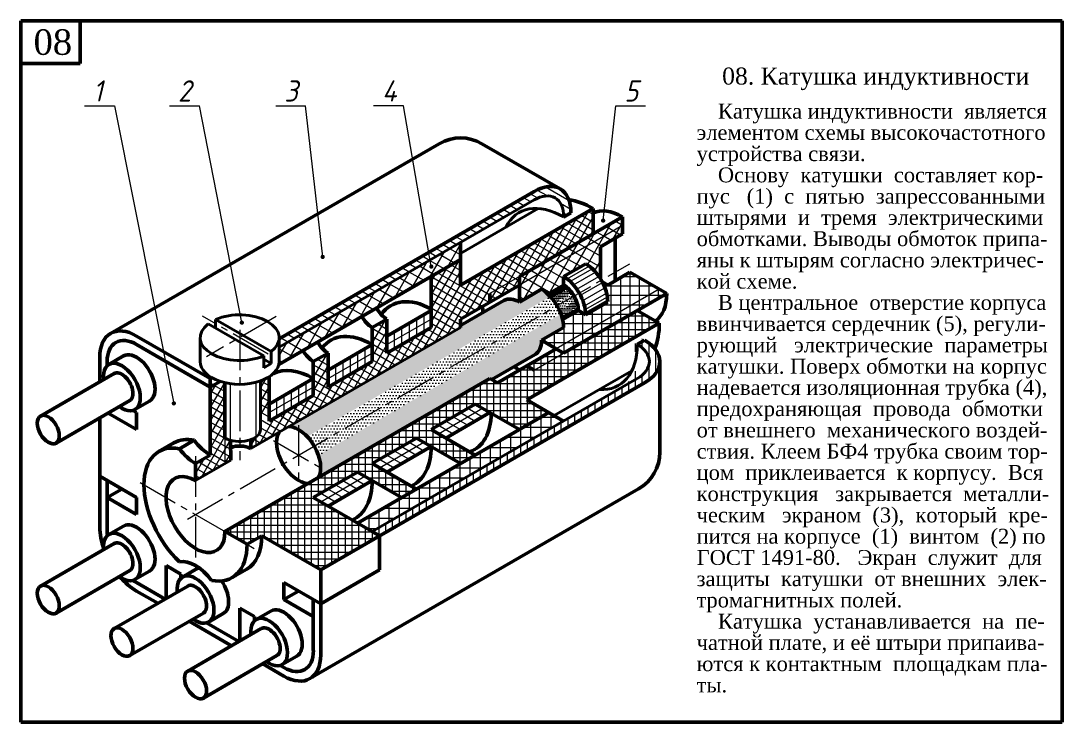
# Model space of a CAD drawing. Header units: millimetres. Extents: x -255 to 513, y 132 to 472.
# Drawn here: x -255 to -10, y 132 to 297 of the extents above; entities that cross this region are included whole.
import ezdxf

# ---------------------------------------------------------------- set-up
doc = ezdxf.new("R2010")
doc.units = ezdxf.units.MM
doc.header["$LTSCALE"] = 0.5
doc.linetypes.add('осевая2', pattern=[28.575, 19.05, -3.175, 3.175, -3.175])
doc.styles.get("Standard").update_dxf_attribs({"font": 'isocpeui.ttf', "width": 0.9})
doc.styles.add('стиль1', font='TIMES.TTF')

msp = doc.modelspace()

# ---------------------------------------------------------------- hatches: boundary and pattern name
h = msp.add_hatch()
h.set_pattern_fill('DOTS', scale=0.3, style=0)
h.set_pattern_definition([(0, (8, -29), (0.238125, 0.47625), [0, -0.47625])])
edge = h.paths.add_edge_path()
edge.add_ellipse((-132.49, 227.85), major_axis=(3.67, -6.36), ratio=0.57735, start_angle=111.3823, end_angle=118.1255)
edge.add_ellipse((-132.49, 227.85), major_axis=(3.67, -6.36), ratio=0.57735, start_angle=118.1255, end_angle=135)
edge.add_line((-132.49, 233.85), (-137.69, 230.85))
edge.add_line((-137.69, 230.85), (-189.65, 200.85))
edge.add_ellipse((-189.65, 194.85), major_axis=(3.67, -6.36), ratio=0.57735, start_angle=111.7746, end_angle=135, ccw=False)
edge.add_line((-187.6, 199.18), (-130.41, 232.14))
edge = h.paths.add_edge_path()
edge.add_line((-132.49, 221.85), (-127.3, 224.85))
edge.add_ellipse((-132.49, 227.85), major_axis=(3.67, -6.36), ratio=0.57735, start_angle=405, end_angle=412.7207)
edge.add_ellipse((-132.49, 227.85), major_axis=(3.67, -6.36), ratio=0.57735, start_angle=412.7207, end_angle=421.8745)
edge.add_ellipse((-132.49, 227.85), major_axis=(3.67, -6.36), ratio=0.57735, start_angle=421.8745, end_angle=433.227)
edge.add_line((-127.91, 228.04), (-184.99, 194.83))
edge.add_ellipse((-189.65, 194.85), major_axis=(3.67, -6.36), ratio=0.57735, start_angle=405, end_angle=431.3702, ccw=False)
edge.add_line((-184.45, 191.85), (-132.49, 221.85))
h = msp.add_hatch()
h.set_pattern_fill('DOTS', scale=0.15, style=0)
h.set_pattern_definition([(0, (8, -29), (0.1190625, 0.238125), [0, -0.238125])])
edge = h.paths.add_edge_path()
edge.add_ellipse((-127.3, 230.85), major_axis=(2.45, -4.24), ratio=0.57735, start_angle=478.1586, end_angle=495)
edge.add_line((-127.3, 234.85), (-130.98, 232.72))
edge.add_ellipse((-132.49, 227.85), major_axis=(3.67, -6.36), ratio=0.57735, start_angle=107.7189, end_angle=118.1255, ccw=False)
edge.add_line((-130.11, 231.81), (-126.29, 234.1))
edge = h.paths.add_edge_path()
edge.add_ellipse((-127.3, 230.85), major_axis=(2.45, -4.24), ratio=0.57735, start_angle=405, end_angle=415.8267)
edge.add_line((-123.89, 229.64), (-127.73, 227.5))
edge.add_ellipse((-132.49, 227.85), major_axis=(3.67, -6.36), ratio=0.57735, start_angle=421.8745, end_angle=428.6177, ccw=False)
edge.add_line((-127.52, 226.72), (-123.83, 228.85))
h = msp.add_hatch()
h.set_pattern_fill('DOTS', scale=0.25, style=0)
h.set_pattern_definition([(0, (8, -29), (0.1984375, 0.396875), [0, -0.396875])])
edge = h.paths.add_edge_path()
edge.add_ellipse((-127.3, 230.85), major_axis=(2.45, -4.24), ratio=0.57735, start_angle=460.0211, end_angle=478.1586)
edge.add_line((-126.29, 234.1), (-130.11, 231.81))
edge.add_ellipse((-132.49, 227.85), major_axis=(3.67, -6.36), ratio=0.57735, start_angle=97.159, end_angle=107.7189, ccw=False)
edge.add_line((-129.3, 230.75), (-125.31, 232.98))
edge = h.paths.add_edge_path()
edge.add_ellipse((-127.3, 230.85), major_axis=(2.45, -4.24), ratio=0.57735, start_angle=415.8267, end_angle=435.8351)
edge.add_line((-124.32, 231.18), (-128.3, 228.97))
edge.add_ellipse((-132.49, 227.85), major_axis=(3.67, -6.36), ratio=0.57735, start_angle=428.6177, end_angle=441.1402, ccw=False)
edge.add_line((-127.73, 227.5), (-123.89, 229.64))
h = msp.add_hatch()
h.set_pattern_fill('DOTS', scale=0.35, style=0)
h.set_pattern_definition([(0, (8, -29), (0.2778125, 0.555625), [0, -0.555625])])
edge = h.paths.add_edge_path()
edge.add_ellipse((-127.3, 230.85), major_axis=(2.45, -4.24), ratio=0.57735, start_angle=450, end_angle=460.0211)
edge.add_line((-125.31, 232.98), (-129.3, 230.75))
edge.add_ellipse((-132.49, 227.85), major_axis=(3.67, -6.36), ratio=0.57735, start_angle=90, end_angle=97.159, ccw=False)
edge.add_line((-128.82, 229.97), (-124.85, 232.26))
edge = h.paths.add_edge_path()
edge.add_ellipse((-127.3, 230.85), major_axis=(2.45, -4.24), ratio=0.57735, start_angle=435.8351, end_angle=450)
edge.add_line((-124.85, 232.26), (-128.82, 229.97))
edge.add_ellipse((-132.49, 227.85), major_axis=(3.67, -6.36), ratio=0.57735, start_angle=441.1402, end_angle=450, ccw=False)
edge.add_line((-128.3, 228.97), (-124.32, 231.18))
h = msp.add_hatch()
h.set_pattern_fill('DOTS', scale=0.2, style=0)
h.set_pattern_definition([(0, (8, -29), (0.15875, 0.3175), [0, -0.3175])])
edge = h.paths.add_edge_path()
edge.add_ellipse((-137.69, 224.85), major_axis=(3.67, -6.36), ratio=0.57735, start_angle=135, end_angle=180)
edge.add_line((-141.36, 231.21), (-151.55, 225.33))
edge.add_line((-151.55, 225.33), (-151.55, 224.85))
edge.add_line((-151.55, 224.85), (-191.89, 201.56))
edge.add_ellipse((-189.65, 194.85), major_axis=(3.67, -6.36), ratio=0.57735, start_angle=135, end_angle=160.5288, ccw=False)
edge.add_line((-189.65, 200.85), (-137.69, 230.85))
edge = h.paths.add_edge_path()
edge.add_line((-144.62, 212.85), (-144.2, 212.61))
edge.add_line((-144.2, 212.61), (-134.01, 218.49))
edge.add_ellipse((-137.69, 224.85), major_axis=(3.67, -6.36), ratio=0.57735, start_angle=360, end_angle=405)
edge.add_line((-132.49, 221.85), (-184.45, 191.85))
edge.add_ellipse((-189.65, 194.85), major_axis=(3.67, -6.36), ratio=0.57735, start_angle=379.4712, end_angle=405, ccw=False)
edge.add_line((-184.96, 189.56), (-144.62, 212.85))
h = msp.add_hatch()
h.set_pattern_fill('DOTS', scale=0.45, style=0)
h.set_pattern_definition([(0, (8, -29), (0.3571875, 0.714375), [0, -0.714375])])
edge = h.paths.add_edge_path()
edge.add_ellipse((-132.49, 227.85), major_axis=(3.67, -6.36), ratio=0.57735, start_angle=90, end_angle=111.3823)
edge.add_line((-130.41, 232.14), (-187.6, 199.18))
edge.add_ellipse((-189.65, 194.85), major_axis=(3.67, -6.36), ratio=0.57735, start_angle=90, end_angle=111.7746, ccw=False)
edge.add_line((-185.98, 196.97), (-128.82, 229.97))
edge = h.paths.add_edge_path()
edge.add_ellipse((-132.49, 227.85), major_axis=(3.67, -6.36), ratio=0.57735, start_angle=433.227, end_angle=450)
edge.add_line((-128.82, 229.97), (-185.98, 196.97))
edge.add_ellipse((-189.65, 194.85), major_axis=(3.67, -6.36), ratio=0.57735, start_angle=431.3702, end_angle=450, ccw=False)
edge.add_line((-184.99, 194.83), (-127.91, 228.04))
at = {"lineweight": -3}
h = msp.add_hatch(dxfattribs=at)
h.set_pattern_fill('ANSI37', color=256, scale=0.5, angle=45, style=0)
h.set_pattern_definition([(90, (-285, 99), (-1.5875, 3e-16), []), (180, (-285, 99), (-3e-16, -1.5875), [])])
h.paths.add_polyline_path([(-186.19, 184.85), (-175.79, 190.85), (-165.4, 184.85), (-161.94, 186.85), (-172.33, 192.85), (-161.94, 198.85), (-151.55, 192.85), (-148.08, 194.85), (-158.47, 200.85), (-148.08, 206.85), (-137.69, 200.85), (-130.76, 204.85), (-135.96, 207.85), (-104.78, 225.85), (-109.98, 228.85), (-127.3, 218.85), (-134.22, 214.85), (-135.96, 215.85), (-142.88, 211.85), (-144.62, 212.85), (-206.97, 176.85), (-201.77, 173.85), (-198.31, 175.85), (-184.45, 167.85), (-170.6, 175.85), (-172.33, 176.85), (-175.79, 178.85)])
h.paths.add_polyline_path([(-135.96, 215.85), (-134.22, 214.85), (-127.3, 218.85), (-129.03, 219.85)], flags=17)
h = msp.add_hatch(dxfattribs=at)
h.set_pattern_fill('ANSI31', color=256, scale=0.5, angle=45, style=0)
h.set_pattern_definition([(90, (-285, 99), (-1.5875, 3e-16), [])])
edge = h.paths.add_edge_path()
edge.add_line((-172.33, 176.85), (-170.6, 175.85))
edge.add_line((-170.6, 175.85), (-108.24, 211.85))
edge.add_ellipse((-116.9, 216.85), major_axis=(-12.25, 0), ratio=0.57735, start_angle=135, end_angle=225)
edge.add_line((-108.24, 221.85), (-109.98, 220.85))
edge.add_ellipse((-116.9, 216.85), major_axis=(-9.8, 0), ratio=0.57735, start_angle=135, end_angle=225, ccw=False)
edge.add_line((-109.98, 212.85), (-172.33, 176.85))
h = msp.add_hatch(dxfattribs=at)
h.set_pattern_fill('ANSI37', color=256, scale=0.75, angle=45, style=0)
h.set_pattern_definition([(90, (-285, 99), (-2.38125, 4e-16), []), (180, (-285, 99), (-4e-16, -2.38125), [])])
h.paths.add_polyline_path([(-127.3, 202.85), (-130.76, 204.85), (-175.79, 178.85), (-172.33, 176.85)])

# ---------------------------------------------------------------- linework, layer by layer
at = {"lineweight": 60}
for p, q in [((-255, 132), (-255, 297)), ((-255, 297), (-10, 297)), ((-241, 287), (-241, 297)), ((-10, 297), (-10, 132)), ((-255, 287), (-241, 287)), ((-233.88, 223.46), (-156.55, 268.1)), ((-128.1, 257.46), (-146.55, 268.1)), ((-194.21, 222.22), (-134.22, 256.85)), ((-120.37, 252.85), (-151.55, 234.85)), ((-120.37, 246.85), (-120.37, 252.85)), ((-113.44, 250.85), (-137.69, 236.85)), ((-127.31, 250.84), (-125.56, 251.85)), ((-113.44, 250.85), (-113.44, 246.85)), ((-118.64, 243.85), (-113.44, 246.85)), ((-115.17, 245.85), (-115.17, 235.85)), ((-151.55, 244.85), (-151.55, 234.85)), ((-118.64, 236.32), (-118.64, 243.85)), ((-151.55, 240.85), (-194.27, 216.18)), ((-122.1, 239.85), (-127.3, 236.85)), ((-116.9, 234.85), (-111.71, 237.85)), ((-111.71, 237.85), (-103.05, 232.85)), ((-158.47, 236.85), (-158.47, 224.85)), ((-137.69, 236.85), (-137.69, 230.85)), ((-127.3, 236.85), (-127.3, 234.85)), ((-118.23, 235.61), (-116.9, 234.85)), ((-137.69, 234.85), (-151.55, 226.85)), ((-144.62, 232.85), (-144.62, 230.85)), ((-132.49, 233.85), (-137.69, 230.85)), ((-130.98, 232.72), (-127.3, 234.85)), ((-127.3, 218.85), (-103.05, 232.85)), ((-141.36, 231.21), (-151.55, 225.33)), ((-116.9, 230.85), (-122.1, 227.85)), ((-158.47, 228.85), (-168.87, 222.85)), ((-123.83, 228.85), (-127.52, 226.72)), ((-123.83, 228.85), (-122.1, 227.85)), ((-109.98, 228.85), (-104.78, 225.85)), ((-172.33, 224.85), (-168.87, 226.85)), ((-168.87, 218.85), (-168.87, 226.85)), ((-151.55, 226.85), (-151.55, 224.85)), ((-104.78, 225.85), (-135.96, 207.85)), ((-172.33, 224.85), (-172.33, 216.85)), ((-158.47, 224.85), (-168.87, 218.85)), ((-127.3, 224.85), (-132.49, 221.85)), ((-210.43, 212.85), (-227.76, 222.85)), ((-210.43, 210.85), (-227.76, 220.85)), ((-172.33, 220.85), (-182.72, 214.85)), ((-132.49, 221.85), (-127.3, 218.85)), ((-108.24, 221.85), (-109.98, 220.85)), ((-230.82, 218.15), (-234.28, 216.15)), ((-186.19, 216.85), (-182.72, 218.85)), ((-182.72, 210.85), (-182.72, 218.85)), ((-134.01, 218.49), (-144.2, 212.61)), ((-129.03, 219.85), (-142.88, 211.85)), ((-236.42, 217.85), (-236.42, 212.09)), ((-234.68, 216.85), (-234.68, 215.85)), ((-186.19, 216.85), (-186.19, 208.85)), ((-172.33, 216.85), (-182.72, 210.85)), ((-135.96, 215.85), (-134.22, 214.85)), ((-104.66, 216.85), (-104.66, 195.55)), ((-233.06, 214.03), (-250.38, 204.03)), ((-196.58, 213.26), (-196.58, 202.85)), ((-210.43, 212.85), (-210.09, 213.05)), ((-210.43, 194.85), (-210.43, 212.85)), ((-210.43, 210.85), (-208.12, 212.18)), ((-206.97, 176.85), (-144.62, 212.85)), ((-206.97, 211.86), (-206.97, 198.85)), ((-186.19, 212.85), (-196.58, 206.85)), ((-184.45, 167.85), (-108.24, 211.85)), ((-142.88, 211.85), (-144.62, 212.85)), ((-186.19, 208.85), (-196.58, 202.85)), ((-246.7, 197.67), (-229.38, 207.67)), ((-224.69, 207.55), (-228.16, 205.55)), ((-148.08, 206.85), (-158.47, 200.85)), ((-137.69, 200.85), (-148.08, 206.85)), ((-135.96, 207.85), (-127.3, 202.85)), ((-236.42, 203.61), (-236.42, 177.85)), ((-234.47, 204.73), (-227.76, 200.85)), ((-227.76, 204.85), (-228.62, 205.35)), ((-227.76, 204.85), (-227.76, 200.85)), ((-130.76, 204.85), (-175.79, 178.85)), ((-155.01, 198.85), (-144.62, 204.85)), ((-200.91, 198.45), (-200.91, 196.35)), ((-161.94, 198.85), (-172.33, 192.85)), ((-161.94, 198.85), (-151.55, 192.85)), ((-158.47, 200.85), (-148.08, 194.85)), ((-222.55, 195.65), (-219.01, 197.7)), ((-217.68, 196.33), (-214.22, 198.33)), ((-205.64, 198.3), (-205.62, 193.63)), ((-168.87, 190.85), (-158.47, 196.85)), ((-213.9, 192.85), (-210.43, 194.85)), ((-213.9, 192.85), (-213.9, 188.85)), ((-172.33, 192.85), (-161.94, 186.85)), ((-227.76, 184.85), (-236.42, 189.85)), ((-234.68, 188.85), (-234.68, 176.85)), ((-175.79, 190.85), (-186.19, 184.85)), ((-182.72, 182.85), (-172.33, 188.85)), ((-175.79, 190.85), (-165.4, 184.85)), ((-231.22, 186.85), (-234.68, 184.85)), ((-186.99, 142.24), (-109.66, 186.89)), ((-234.68, 184.85), (-227.76, 180.85)), ((-227.76, 184.85), (-227.76, 180.85)), ((-186.19, 184.85), (-172.33, 176.85)), ((-230.82, 178.15), (-234.28, 176.15)), ((-206.97, 176.85), (-201.77, 173.85)), ((-172.33, 176.85), (-170.6, 175.85)), ((-233.06, 174.03), (-250.38, 164.03)), ((-201.77, 173.85), (-198.31, 175.85)), ((-198.31, 175.85), (-184.45, 167.85)), ((-170.6, 167.85), (-170.6, 175.85)), ((-246.7, 157.67), (-229.38, 167.67)), ((-224.69, 167.55), (-228.16, 165.55)), ((-217.36, 166.85), (-220.83, 168.85)), ((-220.83, 168.85), (-220.83, 161.09)), ((-217.36, 165.85), (-217.36, 166.85)), ((-213.5, 168.15), (-216.96, 166.15)), ((-205.41, 165.95), (-201.86, 168)), ((-184.45, 147.85), (-184.45, 167.85)), ((-170.6, 167.85), (-184.45, 159.85)), ((-227.76, 164.85), (-221.04, 160.97)), ((-184.45, 159.85), (-193.11, 164.85)), ((-193.11, 160.85), (-193.11, 164.85)), ((-215.74, 164.03), (-233.06, 154.03)), ((-227.76, 162.85), (-222.77, 159.97)), ((-189.65, 162.85), (-193.11, 160.85)), ((-193.11, 160.85), (-186.19, 156.85)), ((-186.19, 148.85), (-186.19, 160.85)), ((-229.38, 147.67), (-212.06, 157.67)), ((-207.37, 157.55), (-210.84, 155.55)), ((-203.51, 151.09), (-203.51, 158.85)), ((-203.51, 158.85), (-200.04, 156.85)), ((-200.04, 156.85), (-200.04, 155.85)), ((-196.18, 158.15), (-199.64, 156.15)), ((-215.42, 155.73), (-205.45, 149.97)), ((-211.3, 155.35), (-203.72, 150.97)), ((-198.42, 154.03), (-215.74, 144.03)), ((-212.06, 137.67), (-194.74, 147.67)), ((-190.05, 147.55), (-193.52, 145.55)), ((-198.1, 145.73), (-193.11, 142.85)), ((-193.98, 145.35), (-193.11, 144.85)), ((-10, 132), (-255, 132))]:
    msp.add_line(p, q, dxfattribs=at)
at = {"lineweight": -3}
for p, q in [((-240, 277), (-233, 277)), ((-233, 277), (-219, 207)), ((-220, 277), (-213, 277)), ((-203, 226), (-213, 277)), ((-195, 277), (-188, 277)), ((-183.98, 241.46), (-188, 277)), ((-165, 277), (-172, 277)), ((-158.42, 239.18), (-165, 277)), ((-118, 250), (-115, 277)), ((-115, 277), (-108, 277)), ((-125.97, 254.65), (-131.59, 257.9)), ((-135.03, 254.38), (-136.76, 255.38)), ((-133.39, 255.27), (-135.18, 256.3)), ((-131.12, 255.79), (-133.56, 257.2)), ((-139.79, 251.63), (-141.53, 252.63)), ((-138.21, 252.55), (-139.94, 253.55)), ((-136.62, 253.47), (-138.35, 254.47)), ((-125.59, 252.6), (-128.03, 254.01)), ((-142.97, 249.8), (-144.7, 250.8)), ((-141.38, 250.72), (-143.11, 251.72)), ((-129.29, 241.7), (-124.09, 250.7)), ((-126.52, 251.3), (-127.35, 251.78)), ((-126.54, 243.29), (-121.34, 252.29)), ((-120.37, 247.75), (-124.78, 250.3)), ((-123.79, 244.87), (-120.37, 250.8)), ((-120.37, 249.58), (-123.2, 251.22)), ((-120.37, 251.42), (-121.61, 252.13)), ((-147.73, 247.05), (-149.46, 248.05)), ((-146.14, 247.97), (-147.88, 248.97)), ((-144.56, 248.88), (-146.29, 249.88)), ((-113.44, 248.85), (-137.69, 234.85)), ((-134.79, 238.52), (-129.59, 247.52)), ((-132.04, 240.11), (-126.84, 249.11)), ((-124.35, 244.55), (-129.55, 247.55)), ((-122.76, 245.47), (-127.96, 248.47)), ((-121.18, 246.38), (-126.37, 249.38)), ((-121.04, 246.46), (-120.37, 247.63)), ((-117.82, 246.32), (-116.09, 249.32)), ((-115.63, 247.58), (-117.37, 248.58)), ((-115.71, 245.54), (-113.97, 248.54)), ((-113.9, 246.58), (-115.63, 247.58)), ((-113.44, 248.88), (-115.14, 249.87)), ((-113.97, 248.54), (-113.44, 249.47)), ((-152.49, 244.3), (-154.23, 245.3)), ((-150.91, 245.22), (-152.64, 246.22)), ((-149.32, 246.13), (-151.05, 247.13)), ((-137.54, 236.94), (-132.34, 245.94)), ((-127.53, 242.72), (-132.72, 245.72)), ((-125.94, 243.63), (-131.13, 246.63)), ((-120.08, 245.02), (-121.81, 246.02)), ((-121.7, 239.6), (-117.82, 246.32)), ((-121.67, 244.1), (-119.94, 247.1)), ((-118.35, 244.02), (-120.08, 245.02)), ((-117.86, 246.3), (-119.59, 247.3)), ((-116.12, 245.3), (-117.86, 246.3)), ((-157.26, 241.55), (-158.99, 242.55)), ((-158.77, 236.68), (-155.3, 242.68)), ((-155.67, 242.47), (-157.4, 243.47)), ((-154.08, 243.38), (-155.81, 244.38)), ((-154.64, 239.06), (-151.55, 244.43)), ((-151.55, 241.92), (-154.08, 243.38)), ((-151.55, 244.67), (-151.7, 244.76)), ((-143.04, 233.76), (-137.84, 242.76)), ((-140.29, 235.35), (-135.09, 244.35)), ((-132.29, 239.97), (-137.48, 242.97)), ((-130.7, 240.88), (-135.9, 243.88)), ((-129.11, 241.8), (-134.31, 244.8)), ((-129.37, 239.65), (-127.64, 242.65)), ((-124.52, 242.45), (-126.26, 243.45)), ((-125.52, 241.87), (-123.79, 244.87)), ((-125.14, 238.1), (-121.67, 244.1)), ((-122.3, 243.73), (-124.03, 244.73)), ((-118.64, 241.62), (-122.3, 243.73)), ((-162.89, 234.3), (-159.43, 240.3)), ((-160.43, 239.72), (-162.16, 240.72)), ((-158.84, 240.64), (-160.58, 241.64)), ((-155.38, 238.64), (-158.84, 240.64)), ((-158.47, 229.25), (-151.89, 240.65)), ((-153, 240.01), (-156.46, 242.01)), ((-151.55, 240.09), (-152.21, 240.47)), ((-147.52, 229.17), (-140.59, 241.17)), ((-137.05, 237.22), (-142.25, 240.22)), ((-135.46, 238.13), (-140.66, 241.13)), ((-133.88, 239.05), (-139.07, 242.05)), ((-133.22, 237.43), (-131.49, 240.43)), ((-130.72, 232.87), (-125.52, 241.87)), ((-128.97, 239.88), (-130.7, 240.88)), ((-126.75, 241.17), (-128.48, 242.17)), ((-123.28, 239.17), (-126.75, 241.17)), ((-118.64, 239.05), (-124.52, 242.45)), ((-167.02, 231.92), (-163.55, 237.92)), ((-165.19, 236.97), (-166.93, 237.97)), ((-163.61, 237.89), (-165.34, 238.89)), ((-162.02, 238.8), (-163.75, 239.8)), ((-160.14, 235.89), (-163.61, 237.89)), ((-157.76, 237.26), (-161.23, 239.26)), ((-158.47, 232.43), (-154.64, 239.06)), ((-158.47, 226.08), (-151.55, 238.08)), ((-144.84, 230.72), (-156.97, 237.72)), ((-151.55, 236.42), (-155.38, 238.64)), ((-154.75, 223), (-146.09, 238)), ((-151.55, 238.25), (-153.79, 239.55)), ((-150.27, 227.59), (-143.34, 239.59)), ((-140.23, 235.38), (-145.42, 238.38)), ((-138.64, 236.3), (-143.83, 239.3)), ((-137.07, 235.21), (-135.34, 238.21)), ((-133.41, 237.32), (-135.15, 238.32)), ((-131.19, 238.6), (-132.92, 239.6)), ((-132.84, 233.65), (-129.37, 239.65)), ((-127.3, 236.35), (-131.19, 238.6)), ((-125.5, 237.88), (-128.97, 239.88)), ((-126.49, 236.31), (-121.3, 239.31)), ((-120.54, 238.67), (-125.74, 235.67)), ((-124.97, 234.87), (-119.78, 237.87)), ((-111.64, 229.89), (-111.64, 237.81)), ((-169.96, 234.22), (-171.69, 235.22)), ((-171.14, 229.54), (-167.68, 235.54)), ((-168.37, 235.14), (-170.1, 236.14)), ((-166.78, 236.05), (-168.51, 237.05)), ((-162.52, 234.51), (-165.99, 236.51)), ((-146.43, 229.8), (-158.47, 236.75)), ((-157.5, 221.41), (-148.84, 236.41)), ((-144.62, 232.42), (-150.18, 235.64)), ((-143.4, 233.55), (-148.6, 236.55)), ((-141.81, 234.47), (-147.01, 237.47)), ((-137.69, 236.85), (-144.62, 232.85)), ((-142.02, 232.35), (-140.29, 235.35)), ((-138.49, 234.38), (-140.23, 235.38)), ((-139.27, 233.94), (-137.69, 236.68)), ((-137.69, 235.75), (-138.64, 236.3)), ((-137.69, 234.14), (-137.07, 235.21)), ((-135.64, 236.03), (-137.37, 237.03)), ((-136.69, 231.43), (-133.22, 237.43)), ((-130.44, 233.03), (-135.64, 236.03)), ((-128.22, 234.32), (-133.41, 237.32)), ((-124.18, 233.85), (-118.98, 236.85)), ((-123.32, 232.42), (-118.12, 235.42)), ((-116.09, 227.32), (-116.09, 235.32)), ((-113.87, 228.6), (-113.87, 236.6)), ((-109.88, 236.79), (-113.53, 236.79)), ((-109.42, 231.17), (-109.42, 236.53)), ((-107.2, 232.45), (-107.2, 235.25)), ((-175.26, 227.15), (-171.8, 233.15)), ((-173.13, 232.39), (-174.86, 233.39)), ((-171.54, 233.3), (-173.28, 234.3)), ((-167.29, 231.76), (-170.75, 233.76)), ((-164.91, 233.14), (-168.37, 235.14)), ((-160.25, 219.82), (-151.55, 234.9)), ((-148.02, 228.89), (-158.47, 234.92)), ((-149.61, 227.97), (-158.47, 233.09)), ((-144.62, 231.03), (-143.04, 233.76)), ((-141.67, 232.55), (-143.4, 233.55)), ((-140.08, 233.47), (-141.81, 234.47)), ((-134.39, 232.75), (-137.69, 234.65)), ((-104.78, 233.85), (-129.03, 219.85)), ((-122.78, 231.21), (-117.58, 234.21)), ((-122.37, 229.93), (-117.18, 232.93)), ((-106.03, 234.57), (-117.73, 234.57)), ((-104.98, 231.74), (-104.98, 233.74)), ((-177.89, 229.64), (-179.63, 230.64)), ((-179.39, 224.77), (-175.92, 230.77)), ((-176.31, 230.55), (-178.04, 231.55)), ((-174.72, 231.47), (-176.45, 232.47)), ((-172.05, 229.01), (-175.51, 231.01)), ((-169.67, 230.39), (-173.13, 232.39)), ((-151.19, 227.05), (-158.47, 231.26)), ((-144.77, 230.76), (-144.62, 231.03)), ((-143.26, 231.64), (-144.62, 232.42)), ((-136.62, 231.47), (-137.69, 232.09)), ((-122.2, 229.05), (-117, 232.05)), ((-122.12, 228.36), (-116.92, 231.36)), ((-107.38, 232.35), (-117.05, 232.35)), ((-109.42, 229.17), (-109.42, 231.17)), ((-103.91, 232.35), (-107.38, 232.35)), ((-107.2, 230.45), (-107.2, 232.45)), ((-182.66, 226.89), (-184.39, 227.89)), ((-183.51, 222.39), (-180.05, 228.39)), ((-181.07, 227.8), (-182.8, 228.8)), ((-179.48, 228.72), (-181.21, 229.72)), ((-176.81, 226.26), (-180.28, 228.26)), ((-174.43, 227.64), (-177.89, 229.64)), ((-151.55, 225.42), (-158.47, 229.42)), ((-124.98, 222.19), (-124.98, 228.19)), ((-122.76, 223.47), (-122.76, 228.23)), ((-115.08, 227.91), (-122, 227.91)), ((-120.54, 224.75), (-120.54, 228.75)), ((-118.31, 226.04), (-118.31, 230.04)), ((-111.23, 230.13), (-118.15, 230.13)), ((-111.61, 227.91), (-115.08, 227.91)), ((-113.87, 226.6), (-113.87, 228.6)), ((-111.64, 227.89), (-111.64, 229.89)), ((-107.76, 230.13), (-111.23, 230.13)), ((-187.64, 220.01), (-184.17, 226.01)), ((-185.83, 225.05), (-187.56, 226.05)), ((-184.24, 225.97), (-185.98, 226.97)), ((-181.57, 223.51), (-185.04, 225.51)), ((-179.19, 224.89), (-182.66, 226.89)), ((-172.33, 221.13), (-169.11, 226.71)), ((-168.87, 224.42), (-170.97, 225.64)), ((-168.87, 226.26), (-169.38, 226.55)), ((-168.87, 220.85), (-158.47, 226.85)), ((-163.67, 225.85), (-163.67, 221.85)), ((-161.94, 226.85), (-161.94, 222.85)), ((-160.21, 227.85), (-160.21, 223.85)), ((-152.64, 224.22), (-158.47, 227.59)), ((-154.22, 223.3), (-158.47, 225.76)), ((-118.92, 225.68), (-127.34, 225.68)), ((-127.2, 220.9), (-127.2, 226.9)), ((-115.46, 225.68), (-118.92, 225.68)), ((-118.31, 224.04), (-118.31, 226.04)), ((-116.09, 225.32), (-116.09, 227.32)), ((-190.59, 222.3), (-192.33, 223.3)), ((-191.76, 217.63), (-188.3, 223.63)), ((-189.01, 223.22), (-190.74, 224.22)), ((-187.42, 224.14), (-189.15, 225.14)), ((-183.96, 222.14), (-187.42, 224.14)), ((-172.33, 224.3), (-171.85, 225.12)), ((-168.87, 222.59), (-172.33, 224.59)), ((-172.33, 217.95), (-168.87, 223.95)), ((-167.13, 223.85), (-167.13, 219.85)), ((-165.4, 224.85), (-165.4, 220.85)), ((-163, 218.24), (-159.54, 224.24)), ((-157.4, 221.47), (-160.86, 223.47)), ((-155.81, 222.39), (-159.28, 224.39)), ((-122.77, 223.46), (-129.7, 223.46)), ((-129.43, 220.08), (-129.43, 223.62)), ((-119.31, 223.46), (-122.77, 223.46)), ((-122.76, 221.47), (-122.76, 223.47)), ((-120.54, 222.75), (-120.54, 224.75)), ((-194.2, 218.17), (-192.42, 221.25)), ((-193.77, 220.47), (-194.2, 220.72)), ((-192.18, 221.39), (-193.91, 222.39)), ((-188.72, 219.39), (-192.18, 221.39)), ((-186.34, 220.76), (-189.8, 222.76)), ((-174, 211.89), (-168.87, 220.78)), ((-168.87, 220.76), (-172.33, 222.76)), ((-168.87, 218.92), (-172.33, 220.92)), ((-168.5, 215.06), (-165.03, 221.06)), ((-165.75, 216.65), (-162.29, 222.65)), ((-162.16, 218.72), (-165.63, 220.72)), ((-160.57, 219.64), (-164.04, 221.64)), ((-158.99, 220.55), (-162.45, 222.55)), ((-131.65, 221.36), (-131.65, 222.34)), ((-126.62, 221.24), (-131.43, 221.24)), ((-127.2, 218.9), (-127.2, 220.9)), ((-123.16, 221.24), (-126.62, 221.24)), ((-124.98, 220.19), (-124.98, 222.19)), ((-191.1, 218.01), (-194.2, 219.8)), ((-186.19, 213), (-182.85, 218.77)), ((-182.72, 217.76), (-183.67, 218.3)), ((-182.72, 212.85), (-172.33, 218.85)), ((-175.79, 218.85), (-175.79, 214.85)), ((-174.06, 219.85), (-174.06, 215.85)), ((-166.92, 215.97), (-172.33, 219.09)), ((-171.25, 213.47), (-167.78, 219.47)), ((-165.34, 216.89), (-168.8, 218.89)), ((-163.75, 217.8), (-167.21, 219.8)), ((-134.22, 214.85), (-127.3, 218.85)), ((-127.01, 219.01), (-127.58, 219.01)), ((-193.48, 216.64), (-194.2, 217.05)), ((-186.19, 216.18), (-185.6, 217.19)), ((-182.72, 214.09), (-186.19, 216.09)), ((-186.19, 209.83), (-182.72, 215.83)), ((-182.72, 215.93), (-185.25, 217.39)), ((-180.99, 215.85), (-180.99, 211.85)), ((-179.26, 216.85), (-179.26, 212.85)), ((-177.53, 217.85), (-177.53, 213.85)), ((-176.75, 210.3), (-173.28, 216.3)), ((-170.1, 214.14), (-173.56, 216.14)), ((-168.51, 215.05), (-172.33, 217.26)), ((-182.72, 212.26), (-186.19, 214.26)), ((-179.5, 208.71), (-176.03, 214.71)), ((-174.86, 211.39), (-178.33, 213.39)), ((-173.27, 212.3), (-176.74, 214.3)), ((-171.69, 213.22), (-175.15, 215.22)), ((-210.43, 205.93), (-207, 211.87)), ((-210.43, 209.1), (-208.92, 211.72)), ((-206.97, 209.76), (-209.64, 211.31)), ((-206.97, 211.6), (-207.83, 212.09)), ((-205.64, 198.3), (-205.64, 211.64)), ((-199.71, 211.83), (-199.71, 199.15)), ((-196.58, 211.09), (-198.62, 212.27)), ((-198.61, 210.54), (-197.26, 212.86)), ((-198.61, 207.36), (-196.58, 210.88)), ((-196.58, 212.93), (-196.86, 213.09)), ((-196.58, 204.85), (-186.19, 210.85)), ((-189.65, 210.85), (-189.65, 206.85)), ((-187.92, 211.85), (-187.92, 207.85)), ((-187.75, 203.95), (-182.72, 212.65)), ((-179.62, 208.64), (-186.19, 212.43)), ((-185, 205.54), (-181.53, 211.54)), ((-182.25, 207.12), (-178.78, 213.12)), ((-178.04, 209.55), (-181.5, 211.55)), ((-176.45, 210.47), (-179.91, 212.47)), ((-206.97, 207.93), (-210.43, 209.93)), ((-210.43, 202.75), (-206.97, 208.75)), ((-196.58, 209.26), (-198.61, 210.43)), ((-196.58, 207.43), (-198.61, 208.6)), ((-193.11, 208.85), (-193.11, 204.85)), ((-191.38, 209.85), (-191.38, 205.85)), ((-190.5, 202.36), (-187.03, 208.36)), ((-182.8, 206.8), (-186.26, 208.8)), ((-181.21, 207.72), (-186.19, 210.59)), ((-206.97, 206.1), (-210.43, 208.1)), ((-206.97, 204.26), (-210.43, 206.26)), ((-198.61, 204.19), (-196.58, 207.7)), ((-196.58, 205.6), (-198.61, 206.77)), ((-194.85, 207.85), (-194.85, 203.85)), ((-193.25, 200.77), (-189.78, 206.77)), ((-187.56, 204.06), (-191.03, 206.06)), ((-185.97, 204.97), (-189.44, 206.97)), ((-184.39, 205.89), (-187.85, 207.89)), ((-156.74, 199.85), (-146.35, 205.85)), ((-149.81, 205.85), (-146.35, 203.85)), ((-210.43, 199.58), (-206.97, 205.58)), ((-206.97, 202.43), (-210.43, 204.43)), ((-198.74, 197.6), (-195.28, 203.6)), ((-196.58, 203.76), (-198.61, 204.93)), ((-196, 199.19), (-192.53, 205.19)), ((-190.74, 202.22), (-194.2, 204.22)), ((-189.15, 203.14), (-192.61, 205.14)), ((-153.28, 203.85), (-149.81, 201.85)), ((-151.55, 204.85), (-148.08, 202.85)), ((-206.97, 200.6), (-210.43, 202.6)), ((-210.43, 196.4), (-206.97, 202.4)), ((-193.91, 200.39), (-198.61, 203.1)), ((-195.5, 199.47), (-198.61, 201.27)), ((-192.32, 201.31), (-195.79, 203.31)), ((-156.74, 201.85), (-153.28, 199.85)), ((-155.01, 202.85), (-151.55, 200.85)), ((-212.49, 189.66), (-206.97, 199.23)), ((-206.97, 198.76), (-210.43, 200.76)), ((-206.97, 196.93), (-210.43, 198.93)), ((-206.97, 198.85), (-206.97, 192.85)), ((-200.91, 197.03), (-200.04, 198.53)), ((-200.04, 198.43), (-200.42, 198.65)), ((-200.04, 198.53), (-199.75, 199.03)), ((-199.73, 199.03), (-199.73, 197.03)), ((-197.09, 198.56), (-199.04, 199.69)), ((-206.97, 195.1), (-210.43, 197.1)), ((-209.74, 191.25), (-206.97, 196.05)), ((-206.97, 196.05), (-205.67, 198.31)), ((-205.63, 196.16), (-206.97, 196.93)), ((-200.26, 196.72), (-200.91, 197.1)), ((-198.67, 197.64), (-200.04, 198.43)), ((-170.6, 191.85), (-160.21, 197.85)), ((-165.4, 196.85), (-161.94, 194.85)), ((-163.67, 197.85), (-160.21, 195.85)), ((-213.9, 190.4), (-211.78, 194.07)), ((-208.2, 192.14), (-211.66, 194.14)), ((-206.97, 193.26), (-210.43, 195.26)), ((-206.97, 192.88), (-205.63, 195.2)), ((-205.63, 194.32), (-206.97, 195.1)), ((-170.6, 193.85), (-167.13, 191.85)), ((-168.87, 194.85), (-165.4, 192.85)), ((-167.13, 195.85), (-163.67, 193.85)), ((-211.37, 190.31), (-213.9, 191.77)), ((-209.79, 191.22), (-213.25, 193.22)), ((-206.99, 192.84), (-206.97, 192.88)), ((-206.61, 193.06), (-206.97, 193.26)), ((-212.96, 189.39), (-213.9, 189.93)), ((-184.45, 183.85), (-174.06, 189.85)), ((-179.26, 188.85), (-175.79, 186.85)), ((-177.53, 189.85), (-174.06, 187.85)), ((-182.72, 186.85), (-179.26, 184.85)), ((-180.99, 187.85), (-177.53, 185.85)), ((-184.45, 185.85), (-180.99, 183.85))]:
    msp.add_line(p, q, dxfattribs=at)
at = {"lineweight": 50}
for p, q in [((-194.2, 220.22), (-134.22, 254.85)), ((-133.27, 252.85), (-151.55, 242.26)), ((-197.85, 218.18), (-210.9, 225.72)), ((-196.12, 219.18), (-209.17, 226.72)), ((-209.17, 224.72), (-209.17, 226.72)), ((-200.91, 196.35), (-151.55, 224.85)), ((-212.81, 216.85), (-212.81, 222.45)), ((-194.2, 216.85), (-194.2, 222.45)), ((-197.85, 218.18), (-197.85, 215.38)), ((-196.12, 216.38), (-196.12, 219.18)), ((-196.12, 216.38), (-197.85, 217.38)), ((-197.85, 215.38), (-196.12, 216.38)), ((-111.23, 214.67), (-129.54, 204.15)), ((-198.61, 200.85), (-198.61, 212.28)), ((-172.33, 176.85), (-109.98, 212.85)), ((-213.9, 188.85), (-205.62, 193.63))]:
    msp.add_line(p, q, dxfattribs=at)
for p, q in [((-120.02, 238.14), (-118.64, 240.47)), ((-158.47, 235.6), (-157.39, 237.47)), ((-104.98, 233.74), (-104.98, 233.96)), ((-126.43, 231.35), (-126.43, 231.35)), ((-122.2, 227.91), (-125.47, 227.91)), ((-152, 224.59), (-151.55, 225.38)), ((-209.64, 211.31), (-210.43, 211.76))]:
    msp.add_line(p, q)
at = {"linetype": 'осевая2', "lineweight": -3}
for p, q in [((-215.78, 179.76), (-111.71, 239.85)), ((-196.77, 218.56), (-212.27, 227.51)), ((-194.92, 227.41), (-211.3, 217.95)), ((-203.51, 224.3), (-203.51, 193.62)), ((-189.65, 201.87), (-189.65, 187.78)), ((-195.55, 198.26), (-183.32, 191.2)), ((-213.9, 194.57), (-213.9, 167.49)), ((-226.95, 188.38), (-200.07, 172.87))]:
    msp.add_line(p, q, dxfattribs=at)
at = {"const_width": 0.5}
for points in [[(-118.25, 250, 1), (-117.75, 250, 1)], [(-184.23, 241.46, 1), (-183.73, 241.46, 1)], [(-158.67, 239.18, 1), (-158.17, 239.18, 1)], [(-203.25, 226, 1), (-202.75, 226, 1)], [(-219.25, 207, 1), (-218.75, 207, 1)]]:
    msp.add_lwpolyline(points, format="xyb", close=True, dxfattribs=at)
at = {"lineweight": 60}
for centre, start, end in [((-151.55, 259.44), 60, 120), ((-114.66, 195.55), 300, 0)]:
    msp.add_arc(centre, 10, start, end, dxfattribs=at)
for centre, major_axis, start_param, end_param in [((-134.22, 246.85), (-6.12, -10.61), 2.356194, 3.926991), ((-120.37, 234.85), (11.02, -19.09), 2.356194, 2.729833), ((-113.44, 238.85), (7.35, -12.73), 2.356194, 3.085922), ((-122.1, 233.85), (3.67, -6.36), 1.570796, 2.356194), ((-127.3, 230.85), (3.67, -6.36), 1.570796, 2.356194), ((-122.1, 233.85), (3.67, -6.36), 7.068583, 7.853982), ((-132.49, 227.85), (3.67, -6.36), 1.570796, 2.356194), ((-127.3, 230.85), (2.45, -4.24), 7.068583, 8.63938), ((-127.3, 230.85), (3.67, -6.36), 7.068583, 7.853982), ((-113.44, 238.85), (7.35, -12.73), 0.055671, 0.785398), ((-158.16, 213.03), (9.8, -16.97), 2.379009, 3.407864), ((-137.69, 224.85), (3.67, -6.36), 2.356194, 3.141593), ((-168.87, 230.85), (2.45, -4.24), 4.712389, 5.497787), ((-137.69, 224.85), (6.12, -10.61), 3.926991, 4.068888), ((-132.49, 227.85), (3.67, -6.36), 7.068583, 7.853982), ((-172.33, 228.85), (2.45, -4.24), 4.712389, 5.497787), ((-120.37, 234.85), (11.02, -19.09), 0.41176, 0.785398), ((-227.76, 212.85), (6.12, -10.61), 2.356194, 3.926991), ((-227.76, 212.85), (4.9, -8.49), 2.356194, 3.926991), ((-172.33, 204.85), (9.8, -16.97), 2.356194, 3.377632), ((-182.72, 222.85), (2.45, -4.24), 4.712389, 5.497787), ((-137.69, 224.85), (3.67, -6.36), 6.283185, 7.068583), ((-116.9, 216.85), (-12.25, 0), 2.356194, 3.926991), ((-227.76, 212.85), (3.06, -5.3), 0, 3.141593), ((-186.19, 220.85), (2.45, -4.24), 4.712389, 5.497787), ((-231.22, 210.85), (3.06, -5.3), 5.35589, 10.352073), ((-137.69, 224.85), (6.12, -10.61), 5.35589, 5.497787), ((-231.22, 210.85), (1.84, -3.18), 0, 3.141593), ((-186.19, 196.85), (9.8, -16.97), 2.356194, 3.100618), ((-158.16, 213.03), (9.8, -16.97), 6.185322, 7.045769), ((-189.65, 194.85), (3.67, -6.36), 1.570796, 2.801756), ((-210.43, 182.85), (8.57, -14.85), 2.673755, 3.141593), ((-189.65, 194.85), (3.67, -6.36), 3.48143, 5.943348), ((-213.9, 180.85), (8.57, -14.85), 2.673755, 5.180227), ((-213.9, 200.85), (4.9, -8.49), 4.919683, 5.497787), ((-210.43, 202.85), (4.9, -8.49), 4.919683, 5.497787), ((-203.51, 194.85), (-3.67, 0), 3.926991, 5.329744), ((-189.65, 194.85), (3.67, -6.36), 6.623022, 7.853982), ((-172.33, 204.85), (9.8, -16.97), 6.220521, 7.068583), ((-213.9, 180.85), (4.9, -8.49), 2.356194, 7.068583), ((-186.19, 196.85), (9.8, -16.97), 6.220521, 7.068583), ((-227.76, 172.85), (3.06, -5.3), 0, 3.141593), ((-227.76, 172.85), (6.12, -10.61), 3.926991, 4.407696), ((-231.22, 170.85), (3.06, -5.3), 5.35589, 10.352073), ((-227.76, 172.85), (4.9, -8.49), 3.926991, 4.043396), ((-231.22, 170.85), (1.84, -3.18), 0, 3.141593), ((-210.43, 182.85), (8.57, -14.85), 6.283185, 7.068583), ((-213.9, 180.85), (8.57, -14.85), 5.815348, 7.068583), ((-213.9, 160.85), (4.9, -8.49), 1.77809, 2.934299), ((-210.43, 162.85), (3.06, -5.3), 3.017531, 3.141593), ((-227.76, 172.85), (6.12, -10.61), 5.017082, 5.497787), ((-227.76, 172.85), (4.9, -8.49), 5.381382, 5.497787), ((-213.9, 160.85), (3.06, -5.3), 5.35589, 10.352073), ((-213.9, 160.85), (1.84, -3.18), 0, 3.141593), ((-210.43, 162.85), (3.06, -5.3), 0, 1.689473), ((-193.11, 152.85), (3.06, -5.3), 0, 3.141593), ((-196.58, 150.85), (3.06, -5.3), 5.35589, 10.352073), ((-196.58, 150.85), (1.84, -3.18), 0, 3.141593), ((-193.11, 152.85), (4.9, -8.49), 5.497787, 7.068583), ((-193.11, 152.85), (6.12, -10.61), 5.497787, 7.068583)]:
    msp.add_ellipse(centre, major_axis=major_axis, ratio=0.57735, start_param=start_param, end_param=end_param, dxfattribs=at)
at = {"lineweight": 50}
for centre, major_axis, start_param, end_param in [((-134.22, 246.85), (-4.9, -8.49), 2.356194, 3.926991), ((-127.26, 233.62), (10.54, -18.26), 2.357912, 3.514121), ((-203.51, 222.45), (-9.31, 0), 2.488156, 5.365826), ((-203.51, 222.45), (-9.31, 0), 5.629749, 8.507418), ((-116.9, 216.85), (-9.8, 0), 2.356194, 3.926991), ((-203.51, 216.85), (-9.31, 0), 0, 3.141593), ((-203.51, 200.85), (-4.9, 0), 7.068583, 9.424778)]:
    msp.add_ellipse(centre, major_axis=major_axis, ratio=0.57735, start_param=start_param, end_param=end_param, dxfattribs=at)
at = {"lineweight": 50, "extrusion": (0, 0, -1)}
msp.add_ellipse((-124.88, 229.49), major_axis=(-10.54, 18.26), ratio=0.57735, start_param=2.357912, end_param=3.514121, dxfattribs=at)
at = {"lineweight": 60}
for centre in [(-248.54, 200.85), (-248.54, 160.85), (-231.22, 150.85), (-213.9, 140.85)]:
    msp.add_ellipse(centre, major_axis=(1.84, -3.18), ratio=0.57735, dxfattribs=at)

# ---------------------------------------------------------------- texts
at = {"lineweight": 30, "style": 'стиль1'}
msp.add_text('08', height=6, dxfattribs=at).set_placement((-252, 289))
at = {"style": 'стиль1'}
for s, height, p in [('08. Катушка индуктивности', 4, (-90, 282)), ('Катушка индуктивности  является', 3.5, (-91, 274)), ('элементом схемы высокочастотного', 3.5, (-96, 269)), ('устройства связи.', 3.5, (-96, 264)), ('Основу  катушки  составляет кор-', 3.5, (-91, 259)), ('пус   (1)  с  пятью  запрессованными', 3.5, (-96, 254)), ('штырями  и  тремя  электрическими ', 3.5, (-96, 249)), ('обмотками. Выводы обмоток припа-', 3.5, (-96, 244)), ('яны к штырям согласно электричес-', 3.5, (-96, 239)), ('кой схеме.', 3.5, (-96, 234)), ('В центральное  отверстие корпуса', 3.5, (-91, 229)), ('ввинчивается сердечник (5), регули-', 3.5, (-96, 224)), ('рующий   электрические  параметры', 3.5, (-96, 219)), ('катушки. Поверх обмотки на корпус', 3.5, (-96, 214)), ('надевается изоляционная трубка (4),', 3.5, (-96, 209)), ('предохраняющая  провода  обмотки', 3.5, (-96, 204)), ('от внешнего  механического воздей-', 3.5, (-96, 199)), ('ствия. Клеем БФ4 трубка своим тор-', 3.5, (-96, 194)), ('цом  приклеивается  к корпусу.  Вся  ', 3.5, (-96, 189)), ('конструкция   закрывается  металли-', 3.5, (-96, 184)), ('ческим   экраном  (3),  который  кре-', 3.5, (-96, 179)), ('пится на корпусе  (1)  винтом  (2) по', 3.5, (-96, 174)), ('ГОСТ 1491-80.   Экран  служит  для', 3.5, (-96, 169)), ('защиты  катушки  от внешних  элек-', 3.5, (-96, 164)), ('тромагнитных полей.', 3.5, (-96, 159)), ('Катушка  устанавливается  на  пе-', 3.5, (-91, 154)), ('чатной плате, и её штыри припаива-', 3.5, (-96, 149)), ('ются к контактным  площадкам пла-', 3.5, (-96, 144)), ('ты.', 3.5, (-96, 139))]:
    msp.add_text(s, height=height, dxfattribs=at).set_placement(p)
at = {"lineweight": -3, "width": 0.9}
for s, p in [('1', (-238, 278)), ('2', (-218, 278)), ('3', (-193, 278)), ('4', (-170, 278)), ('5', (-113, 278))]:
    msp.add_text(s, height=5, dxfattribs=at).set_placement(p)

doc.saveas('drawing.dxf')
